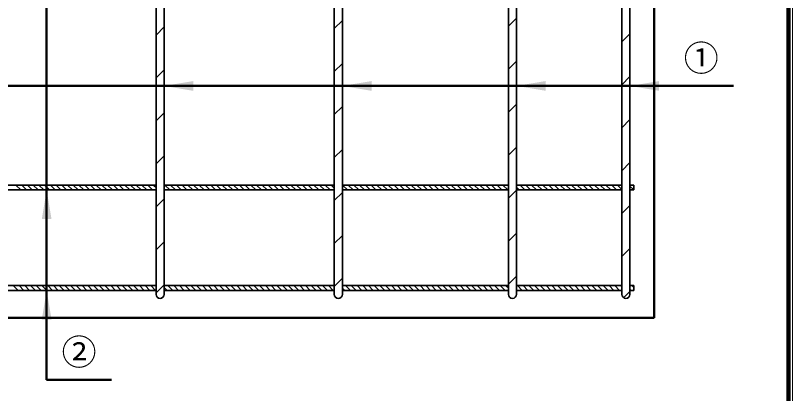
# Model space of a CAD drawing. Units: millimetres, scale not verified. Extents: x 100 to 4105, y 100 to 2870.
# Drawn here: x 3146 to 4105, y 816 to 1283 of the extents above; entities that cross this region are included whole.
import ezdxf
from ezdxf.enums import TextEntityAlignment as Align

# ---------------------------------------------------------------- set-up
doc = ezdxf.new("R2010")
doc.units = ezdxf.units.MM
doc.header["$LTSCALE"] = 5
doc.layers.add('V-nasSTD', color=7, linetype='Continuous', lineweight=35)
doc.styles.add('ＭＳ ゴシック', font='')
doc.styles.get('ＭＳ ゴシック').set_extended_font_data('MS Gothic')

msp = doc.modelspace()

# ---------------------------------------------------------------- hatches: boundary and pattern name
at = {"layer": 'V-nasSTD'}
for points in [[(3365.35, 1201.695), (3329.35, 1195.695), (3365.35, 1189.695)], [(3585.35, 1201.695), (3549.35, 1195.695), (3585.35, 1189.695)], [(3800.35, 1201.695), (3764.35, 1195.695), (3800.35, 1189.695)], [(3940.35, 1201.695), (3904.35, 1195.695), (3940.35, 1189.695)], [(3190.35, 1031.38), (3184.35, 1067.38), (3178.35, 1031.38)], [(3190.35, 907.38), (3184.35, 943.38), (3178.35, 907.38)]]:
    msp.add_hatch(color=256, dxfattribs=at).paths.add_polyline_path(points)

# ---------------------------------------------------------------- linework, layer by layer
at = {"layer": 'V-nasSTD', "lineweight": 100}
msp.add_line((4100, 105), (4100, 2865), dxfattribs=at)
at = {"layer": 'V-nasSTD', "lineweight": 50}
for p, q in [((3934.35, 1581.38), (3934.35, 909.38)), ((3184.35, 832.88), (3184.35, 1537.38)), ((4032.35, 1195.695), (2934.35, 1195.695)), ((1934.35, 909.38), (3934.35, 909.38)), ((3184.35, 832.88), (3264.35, 832.88))]:
    msp.add_line(p, q, dxfattribs=at)
at = {"layer": 'V-nasSTD'}
for p, q in [((3319.35, 938.38), (3319.35, 1548.38)), ((3329.35, 1548.38), (3329.35, 938.38)), ((3539.35, 938.38), (3539.35, 1548.38)), ((3549.35, 1548.38), (3549.35, 938.38)), ((3754.35, 938.38), (3754.35, 1548.38)), ((3764.35, 1548.38), (3764.35, 938.38)), ((3894.35, 938.38), (3894.35, 1548.38)), ((3904.35, 1548.38), (3904.35, 938.38)), ((3539.35, 1266.431), (3549.35, 1276.431)), ((3754.35, 1269.299), (3764.35, 1279.299)), ((3319.35, 1258.563), (3329.35, 1268.563)), ((3894.35, 1250.2), (3904.35, 1260.2)), ((3539.35, 1213.398), (3549.35, 1223.398)), ((3754.35, 1216.266), (3764.35, 1226.266)), ((3319.35, 1205.53), (3329.35, 1215.53)), ((3894.35, 1197.167), (3904.35, 1207.167)), ((3539.35, 1160.365), (3549.35, 1170.365)), ((3754.35, 1163.233), (3764.35, 1173.233)), ((3319.35, 1152.497), (3329.35, 1162.497)), ((3894.35, 1144.134), (3904.35, 1154.134)), ((3539.35, 1107.332), (3549.35, 1117.332)), ((3754.35, 1110.2), (3764.35, 1120.2)), ((3319.35, 1099.464), (3329.35, 1109.464)), ((3894.35, 1091.101), (3904.35, 1101.101)), ((3049.35, 1073.38), (3319.35, 1073.38)), ((3049.35, 1067.38), (3319.35, 1067.38)), ((3146.466, 1073.38), (3152.466, 1067.38)), ((3153.537, 1073.38), (3159.537, 1067.38)), ((3160.608, 1073.38), (3166.608, 1067.38)), ((3167.679, 1073.38), (3173.679, 1067.38)), ((3174.75, 1073.38), (3180.75, 1067.38)), ((3181.821, 1073.38), (3187.821, 1067.38)), ((3188.892, 1073.38), (3194.892, 1067.38)), ((3195.963, 1073.38), (3201.963, 1067.38)), ((3203.034, 1073.38), (3209.034, 1067.38)), ((3210.105, 1073.38), (3216.105, 1067.38)), ((3217.177, 1073.38), (3223.177, 1067.38)), ((3224.248, 1073.38), (3230.248, 1067.38)), ((3231.319, 1073.38), (3237.319, 1067.38)), ((3238.39, 1073.38), (3244.39, 1067.38)), ((3245.461, 1073.38), (3251.461, 1067.38)), ((3252.532, 1073.38), (3258.532, 1067.38)), ((3259.603, 1073.38), (3265.603, 1067.38)), ((3266.674, 1073.38), (3272.674, 1067.38)), ((3273.745, 1073.38), (3279.745, 1067.38)), ((3280.816, 1073.38), (3286.816, 1067.38)), ((3287.887, 1073.38), (3293.887, 1067.38)), ((3294.958, 1073.38), (3300.958, 1067.38)), ((3302.029, 1073.38), (3308.029, 1067.38)), ((3309.1, 1073.38), (3315.1, 1067.38)), ((3316.171, 1073.38), (3319.35, 1070.202)), ((3329.35, 1073.38), (3539.35, 1073.38)), ((3539.35, 1067.38), (3329.35, 1067.38)), ((3330.314, 1073.38), (3336.314, 1067.38)), ((3337.385, 1073.38), (3343.385, 1067.38)), ((3344.456, 1073.38), (3350.456, 1067.38)), ((3351.527, 1073.38), (3357.527, 1067.38)), ((3358.598, 1073.38), (3364.598, 1067.38)), ((3365.669, 1073.38), (3371.669, 1067.38)), ((3372.74, 1073.38), (3378.74, 1067.38)), ((3379.811, 1073.38), (3385.811, 1067.38)), ((3386.882, 1073.38), (3392.882, 1067.38)), ((3393.953, 1073.38), (3399.953, 1067.38)), ((3401.024, 1073.38), (3407.024, 1067.38)), ((3408.095, 1073.38), (3414.095, 1067.38)), ((3415.166, 1073.38), (3421.166, 1067.38)), ((3422.238, 1073.38), (3428.238, 1067.38)), ((3429.309, 1073.38), (3435.309, 1067.38)), ((3436.38, 1073.38), (3442.38, 1067.38)), ((3443.451, 1073.38), (3449.451, 1067.38)), ((3450.522, 1073.38), (3456.522, 1067.38)), ((3457.593, 1073.38), (3463.593, 1067.38)), ((3464.664, 1073.38), (3470.664, 1067.38)), ((3471.735, 1073.38), (3477.735, 1067.38)), ((3478.806, 1073.38), (3484.806, 1067.38)), ((3485.877, 1073.38), (3491.877, 1067.38)), ((3492.948, 1073.38), (3498.948, 1067.38)), ((3500.019, 1073.38), (3506.019, 1067.38)), ((3507.09, 1073.38), (3513.09, 1067.38)), ((3514.161, 1073.38), (3520.161, 1067.38)), ((3521.232, 1073.38), (3527.232, 1067.38)), ((3528.304, 1073.38), (3534.304, 1067.38)), ((3535.375, 1073.38), (3539.35, 1069.405)), ((3549.35, 1073.38), (3754.35, 1073.38)), ((3549.35, 1067.38), (3754.35, 1067.38)), ((3549.517, 1073.38), (3555.517, 1067.38)), ((3556.588, 1073.38), (3562.588, 1067.38)), ((3563.659, 1073.38), (3569.659, 1067.38)), ((3570.73, 1073.38), (3576.73, 1067.38)), ((3577.801, 1073.38), (3583.801, 1067.38)), ((3584.872, 1073.38), (3590.872, 1067.38)), ((3591.943, 1073.38), (3597.943, 1067.38)), ((3599.014, 1073.38), (3605.014, 1067.38)), ((3606.085, 1073.38), (3612.085, 1067.38)), ((3613.156, 1073.38), (3619.156, 1067.38)), ((3620.227, 1073.38), (3626.227, 1067.38)), ((3627.298, 1073.38), (3633.298, 1067.38)), ((3634.37, 1073.38), (3640.37, 1067.38)), ((3641.441, 1073.38), (3647.441, 1067.38)), ((3648.512, 1073.38), (3654.512, 1067.38)), ((3655.583, 1073.38), (3661.583, 1067.38)), ((3662.654, 1073.38), (3668.654, 1067.38)), ((3669.725, 1073.38), (3675.725, 1067.38)), ((3676.796, 1073.38), (3682.796, 1067.38)), ((3683.867, 1073.38), (3689.867, 1067.38)), ((3690.938, 1073.38), (3696.938, 1067.38)), ((3698.009, 1073.38), (3704.009, 1067.38)), ((3705.08, 1073.38), (3711.08, 1067.38)), ((3712.151, 1073.38), (3718.151, 1067.38)), ((3719.222, 1073.38), (3725.222, 1067.38)), ((3726.293, 1073.38), (3732.293, 1067.38)), ((3733.364, 1073.38), (3739.364, 1067.38)), ((3740.436, 1073.38), (3746.436, 1067.38)), ((3747.507, 1073.38), (3753.507, 1067.38)), ((3754.35, 1057.167), (3764.35, 1067.167)), ((3764.35, 1073.38), (3894.35, 1073.38)), ((3764.35, 1070.679), (3767.649, 1067.38)), ((3764.35, 1067.38), (3894.35, 1067.38)), ((3768.72, 1073.38), (3774.72, 1067.38)), ((3775.791, 1073.38), (3781.791, 1067.38)), ((3782.862, 1073.38), (3788.862, 1067.38)), ((3789.933, 1073.38), (3795.933, 1067.38)), ((3797.004, 1073.38), (3803.004, 1067.38)), ((3804.075, 1073.38), (3810.075, 1067.38)), ((3811.146, 1073.38), (3817.146, 1067.38)), ((3818.217, 1073.38), (3824.217, 1067.38)), ((3825.288, 1073.38), (3831.288, 1067.38)), ((3832.359, 1073.38), (3838.359, 1067.38)), ((3839.431, 1073.38), (3845.431, 1067.38)), ((3846.502, 1073.38), (3852.502, 1067.38)), ((3853.573, 1073.38), (3859.573, 1067.38)), ((3860.644, 1073.38), (3866.644, 1067.38)), ((3867.715, 1073.38), (3873.715, 1067.38)), ((3874.786, 1073.38), (3880.786, 1067.38)), ((3881.857, 1073.38), (3887.857, 1067.38)), ((3888.928, 1073.38), (3894.35, 1067.958)), ((3904.35, 1073.38), (3909.35, 1073.38)), ((3904.35, 1072.1), (3909.07, 1067.38)), ((3909.35, 1067.38), (3904.35, 1067.38)), ((3909.35, 1073.38), (3909.35, 1067.38)), ((3319.35, 1046.431), (3329.35, 1056.431)), ((3539.35, 1054.299), (3549.35, 1064.299)), ((3894.35, 1038.068), (3904.35, 1048.068)), ((3539.35, 1001.266), (3549.35, 1011.266)), ((3754.35, 1004.134), (3764.35, 1014.134)), ((3319.35, 993.398), (3329.35, 1003.398)), ((3894.35, 985.035), (3904.35, 995.035)), ((3754.35, 951.101), (3764.35, 961.101)), ((3319.35, 940.365), (3329.35, 950.365)), ((3539.35, 948.233), (3549.35, 958.233)), ((3049.35, 949.38), (3319.35, 949.38)), ((3049.35, 943.38), (3319.35, 943.38)), ((3143.187, 949.38), (3149.187, 943.38)), ((3150.258, 949.38), (3156.258, 943.38)), ((3157.329, 949.38), (3163.329, 943.38)), ((3164.4, 949.38), (3170.4, 943.38)), ((3171.471, 949.38), (3177.471, 943.38)), ((3178.542, 949.38), (3184.542, 943.38)), ((3185.613, 949.38), (3191.613, 943.38)), ((3192.684, 949.38), (3198.684, 943.38)), ((3199.755, 949.38), (3205.755, 943.38)), ((3206.826, 949.38), (3212.826, 943.38)), ((3213.897, 949.38), (3219.897, 943.38)), ((3220.968, 949.38), (3226.968, 943.38)), ((3228.039, 949.38), (3234.039, 943.38)), ((3235.111, 949.38), (3241.111, 943.38)), ((3242.182, 949.38), (3248.182, 943.38)), ((3249.253, 949.38), (3255.253, 943.38)), ((3256.324, 949.38), (3262.324, 943.38)), ((3263.395, 949.38), (3269.395, 943.38)), ((3270.466, 949.38), (3276.466, 943.38)), ((3277.537, 949.38), (3283.537, 943.38)), ((3284.608, 949.38), (3290.608, 943.38)), ((3291.679, 949.38), (3297.679, 943.38)), ((3298.75, 949.38), (3304.75, 943.38)), ((3305.821, 949.38), (3311.821, 943.38)), ((3312.892, 949.38), (3318.892, 943.38)), ((3329.35, 949.38), (3539.35, 949.38)), ((3329.35, 947.064), (3333.034, 943.38)), ((3539.35, 943.38), (3329.35, 943.38)), ((3334.105, 949.38), (3340.105, 943.38)), ((3341.177, 949.38), (3347.177, 943.38)), ((3348.248, 949.38), (3354.248, 943.38)), ((3355.319, 949.38), (3361.319, 943.38)), ((3362.39, 949.38), (3368.39, 943.38)), ((3369.461, 949.38), (3375.461, 943.38)), ((3376.532, 949.38), (3382.532, 943.38)), ((3383.603, 949.38), (3389.603, 943.38)), ((3390.674, 949.38), (3396.674, 943.38)), ((3397.745, 949.38), (3403.745, 943.38)), ((3404.816, 949.38), (3410.816, 943.38)), ((3411.887, 949.38), (3417.887, 943.38)), ((3418.958, 949.38), (3424.958, 943.38)), ((3426.029, 949.38), (3432.029, 943.38)), ((3433.1, 949.38), (3439.1, 943.38)), ((3440.171, 949.38), (3446.171, 943.38)), ((3447.243, 949.38), (3453.243, 943.38)), ((3454.314, 949.38), (3460.314, 943.38)), ((3461.385, 949.38), (3467.385, 943.38)), ((3468.456, 949.38), (3474.456, 943.38)), ((3475.527, 949.38), (3481.527, 943.38)), ((3482.598, 949.38), (3488.598, 943.38)), ((3489.669, 949.38), (3495.669, 943.38)), ((3496.74, 949.38), (3502.74, 943.38)), ((3503.811, 949.38), (3509.811, 943.38)), ((3510.882, 949.38), (3516.882, 943.38)), ((3517.953, 949.38), (3523.953, 943.38)), ((3525.024, 949.38), (3531.024, 943.38)), ((3532.095, 949.38), (3538.095, 943.38)), ((3549.35, 949.38), (3754.35, 949.38)), ((3549.35, 946.268), (3552.238, 943.38)), ((3549.35, 943.38), (3754.35, 943.38)), ((3553.309, 949.38), (3559.309, 943.38)), ((3560.38, 949.38), (3566.38, 943.38)), ((3567.451, 949.38), (3573.451, 943.38)), ((3574.522, 949.38), (3580.522, 943.38)), ((3581.593, 949.38), (3587.593, 943.38)), ((3588.664, 949.38), (3594.664, 943.38)), ((3595.735, 949.38), (3601.735, 943.38)), ((3602.806, 949.38), (3608.806, 943.38)), ((3609.877, 949.38), (3615.877, 943.38)), ((3616.948, 949.38), (3622.948, 943.38)), ((3624.019, 949.38), (3630.019, 943.38)), ((3631.09, 949.38), (3637.09, 943.38)), ((3638.161, 949.38), (3644.161, 943.38)), ((3645.232, 949.38), (3651.232, 943.38)), ((3652.304, 949.38), (3658.304, 943.38)), ((3659.375, 949.38), (3665.375, 943.38)), ((3666.446, 949.38), (3672.446, 943.38)), ((3673.517, 949.38), (3679.517, 943.38)), ((3680.588, 949.38), (3686.588, 943.38)), ((3687.659, 949.38), (3693.659, 943.38)), ((3694.73, 949.38), (3700.73, 943.38)), ((3701.801, 949.38), (3707.801, 943.38)), ((3708.872, 949.38), (3714.872, 943.38)), ((3715.943, 949.38), (3721.943, 943.38)), ((3723.014, 949.38), (3729.014, 943.38)), ((3730.085, 949.38), (3736.085, 943.38)), ((3737.156, 949.38), (3743.156, 943.38)), ((3744.227, 949.38), (3750.227, 943.38)), ((3751.298, 949.38), (3754.35, 946.329)), ((3764.35, 949.38), (3894.35, 949.38)), ((3764.35, 943.38), (3894.35, 943.38)), ((3765.441, 949.38), (3771.441, 943.38)), ((3772.512, 949.38), (3778.512, 943.38)), ((3779.583, 949.38), (3785.583, 943.38)), ((3786.654, 949.38), (3792.654, 943.38)), ((3793.725, 949.38), (3799.725, 943.38)), ((3800.796, 949.38), (3806.796, 943.38)), ((3807.867, 949.38), (3813.867, 943.38)), ((3814.938, 949.38), (3820.938, 943.38)), ((3822.009, 949.38), (3828.009, 943.38)), ((3829.08, 949.38), (3835.08, 943.38)), ((3836.151, 949.38), (3842.151, 943.38)), ((3843.222, 949.38), (3849.222, 943.38)), ((3850.293, 949.38), (3856.293, 943.38)), ((3857.364, 949.38), (3863.364, 943.38)), ((3864.436, 949.38), (3870.436, 943.38)), ((3871.507, 949.38), (3877.507, 943.38)), ((3878.578, 949.38), (3884.578, 943.38)), ((3885.649, 949.38), (3891.649, 943.38)), ((3892.72, 949.38), (3894.35, 947.75)), ((3896.572, 934.223), (3904.35, 942.002)), ((3904.35, 949.38), (3909.35, 949.38)), ((3904.35, 944.821), (3905.791, 943.38)), ((3909.35, 943.38), (3904.35, 943.38)), ((3906.862, 949.38), (3909.35, 946.892)), ((3909.35, 949.38), (3909.35, 943.38))]:
    msp.add_line(p, q, dxfattribs=at)
at = {"layer": 'V-nasSTD', "lineweight": 13}
msp.add_lwpolyline([(100, 100), (100, 2870), (4105, 2870), (4105, 100)], close=True, dxfattribs=at)
at = {"layer": 'V-nasSTD'}
for centre in [(3324.35, 938.38), (3544.35, 938.38), (3759.35, 938.38), (3899.35, 938.38)]:
    msp.add_arc(centre, 5, 180, 0, dxfattribs=at)

# ---------------------------------------------------------------- texts
at = {"layer": 'V-nasSTD', "style": 'ＭＳ ゴシック'}
for s, p in [('①', (3970.75, 1245.895)), ('②', (3202.75, 883.08))]:
    msp.add_text(s, height=31.67, dxfattribs=at).set_placement(p, align=Align.TOP_LEFT)

doc.saveas('drawing.dxf')
